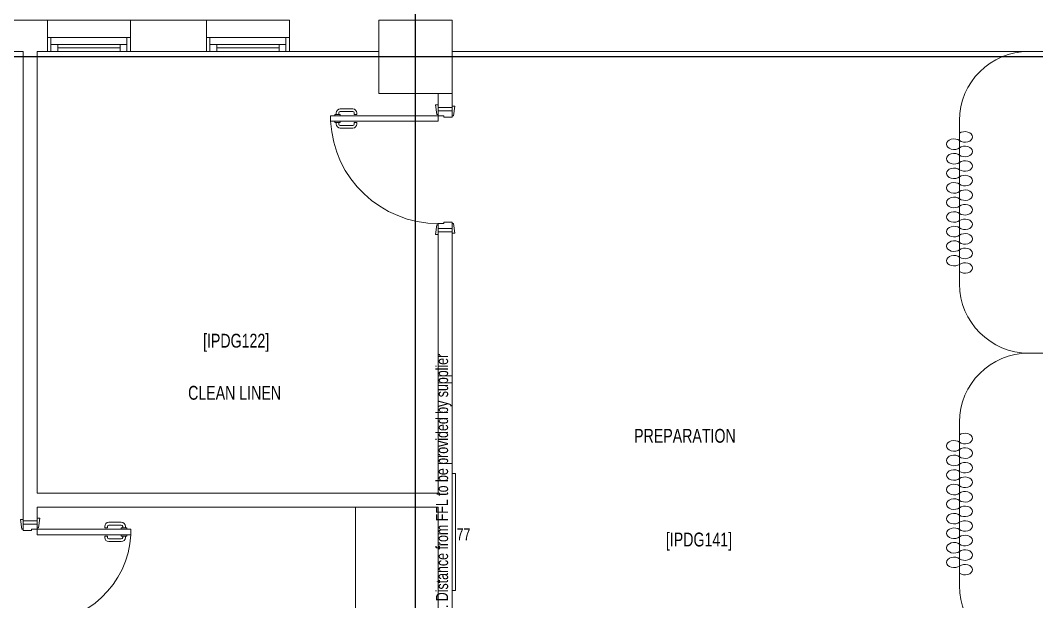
# Model space of a CAD drawing. Header units: metres. Extents: x -18745 to 220762, y -1579758 to -1356048.
# Drawn here: x 119905 to 127256, y -1401027 to -1396823 of the extents above; entities that cross this region are included whole.
import ezdxf

# ---------------------------------------------------------------- set-up
doc = ezdxf.new("R2010")
doc.units = ezdxf.units.M
doc.layers.get('0').update_dxf_attribs({"lineweight": 0})
for name, color, linetype, lineweight in [('A-100 - Copy$0$72_EGR_BASE_TEXT', 8, 'Continuous', 0), ('A-100 - Copy$0$Aluminum', 8, 'Continuous', 0), ('A-100 - Copy$0$Medical Equipment and Furniture', 8, 'Continuous', 0), ('A-100 - Copy$0$Medical Equipment and Furniture1', 8, 'Continuous', 5), ('A-100 - Copy$0$Proj', 8, 'Continuous', 0), ('A-100 - Copy$0$Structure', 8, 'Continuous', 9), ('A-100 - Copy$0$Walls', 8, 'Continuous', 0), ('A-100 - Copy$0$Wooden Joinery', 8, 'Continuous', 0)]:
    doc.layers.add(name, color=color, linetype=linetype, lineweight=lineweight)
doc.layers.add('A-100 - Copy$0$axes', color=8, linetype='Continuous')
doc.styles.add('A-100 - Copy$0$X3G_ENTITY_257CFD', font='swisscl.ttf', dxfattribs={"height": 200})
doc.styles.add('A-100 - Copy$0$X3G_ENTITY_2587EA', font='swisscl.ttf', dxfattribs={"height": 200})

# ---------------------------------------------------------------- blocks, each defined once
blk = doc.blocks.new('A-100 - Copy$0$4 STORAGE SHELVES - STAINLESS STEEL - 110X60x180')
at = {"layer": 'A-100 - Copy$0$Medical Equipment and Furniture1'}
blk.add_lwpolyline([(285.5706, -199.093), (286.6706, -199.093), (286.6706, -198.493), (285.5706, -198.493)], close=True, dxfattribs=at)
blk = doc.blocks.new('A-100 - Copy$0$CURTAIN')
for centre, start, end in [((-0.3386, 0.0395), 313.56836, 226.43164), ((-0.1881, 0.0395), 313.56836, 226.43164), ((-0.0376, 0.0395), 313.56836, 226.43164), ((0.1129, 0.0395), 313.56836, 226.43164), ((0.2633, 0.0395), 313.56836, 226.43164), ((0.4138, 0.0395), 313.56836, 226.43164), ((0.5643, 0.0395), 313.56836, 226.43164), ((0.7148, 0.0395), 313.56836, 226.43164), ((0.8653, 0.0395), 313.56836, 226.43164), ((0.0376, -0.0395), 133.56836, 46.43164), ((0.1881, -0.0395), 133.56836, 46.43164), ((0.3386, -0.0395), 133.56836, 46.43164), ((0.4891, -0.0395), 133.56836, 46.43164), ((0.6396, -0.0395), 133.56836, 46.43164), ((0.79, -0.0395), 133.56836, 46.43164), ((0.9405, -0.0395), 133.56836, 46.43164), ((-0.4138, -0.0395), 133.56836, 46.43164), ((-0.2633, -0.0395), 133.56836, 46.43164), ((-0.1129, -0.0395), 133.56836, 46.43164)]:
    blk.add_arc(centre, 0.0546, start, end)
blk = doc.blocks.new('A-100 - Copy$0$A$C72370EFE')
at = {"layer": 'A-100 - Copy$0$Wooden Joinery'}
for p, q in [((-0.05, -0.07), (-0.05, -0.16)), ((-0.03, -0.07), (-0.03, -0.16)), ((-0.01, -0.04), (-0.02, -0.04)), ((-0.01, -0.06), (-0.02, -0.06)), ((-0.01, -0.03), (-0.01, -0.07)), ((0, -0.03), (-0.01, -0.03)), ((0, -0.07), (-0.01, -0.07)), ((0.04, -0.03), (0.05, -0.03)), ((0.04, -0.07), (0.05, -0.07)), ((0.05, -0.03), (0.05, -0.07)), ((0.05, -0.04), (0.06, -0.04)), ((0.05, -0.06), (0.06, -0.06)), ((0.07, -0.07), (0.07, -0.16)), ((0.09, -0.07), (0.09, -0.16)), ((-0.01, -0.17), (-0.02, -0.17)), ((-0.01, -0.19), (-0.02, -0.19)), ((-0.01, -0.17), (-0.01, -0.19)), ((0.05, -0.17), (0.06, -0.17)), ((0.05, -0.17), (0.05, -0.19)), ((0.05, -0.19), (0.06, -0.19))]:
    blk.add_line(p, q, dxfattribs=at)
for centre, radius, start, end in [((-0.02, -0.07), 0.03, 90, 180), ((-0.02, -0.07), 0.01, 90, 180), ((0.06, -0.07), 0.03, 0, 90), ((0.06, -0.07), 0.01, 0, 90), ((-0.02, -0.16), 0.03, 180, 270), ((-0.02, -0.16), 0.01, 180, 270), ((0.06, -0.16), 0.01, 270, 0), ((0.06, -0.16), 0.03, 270, 0)]:
    blk.add_arc(centre, radius, start, end, dxfattribs=at)
blk = doc.blocks.new('A-100 - Copy$0$A$C41DF7AD3')
at = {"layer": 'A-100 - Copy$0$Wooden Joinery', "elevation": 0}
for points in [[(820, 780), (820, 1559), (860, 1559), (860, 780)], [(70, 780), (70, 790), (0, 800), (0, 780)], [(870, 780), (870, 790), (940, 800), (940, 780)], [(80, 680), (80, 670), (10, 660), (10, 680)], [(860, 680), (860, 670), (930, 660), (930, 680)]]:
    blk.add_lwpolyline(points, close=True, dxfattribs=at)
for points in [[(45, 780), (45, 680), (20, 680), (20, 780), (45, 780)], [(45, 780), (80, 780), (80, 740), (90, 740), (90, 680), (45, 680), (45, 780)], [(895, 780), (860, 780), (860, 740), (850, 740), (850, 680), (895, 680), (895, 780)], [(895, 780), (895, 680), (920, 680), (920, 780), (895, 780)]]:
    blk.add_lwpolyline(points, dxfattribs=at)
at = {"layer": 'A-100 - Copy$0$Wooden Joinery'}
blk.add_arc((860, 780, 0), 780, 92.9397, 180, dxfattribs=at)
at = {"layer": 'A-100 - Copy$0$Wooden Joinery', "xscale": 999.9999999998856, "yscale": 999.9999999998856, "zscale": 999.9999999998856}
blk.add_blockref('A-100 - Copy$0$A$C72370EFE', (820, 1559, 0), dxfattribs=at)
blk = doc.blocks.new('A-100 - Copy')
at = {"layer": 'A-100 - Copy$0$Aluminum'}
for p, q in [((120701.2, -1396947.7, -4.8), (120101.2, -1396947.7, -4.8)), ((120126.2, -1396947.7, -4.8), (120126.2, -1397047.7, -4.8)), ((120676.2, -1396997.7, -4.8), (120126.2, -1396997.7, -4.8)), ((120176.2, -1396997.7, -4.8), (120176.2, -1397047.7, -4.8)), ((120626.2, -1396997.7, -4.8), (120626.2, -1397047.7, -4.8)), ((120676.2, -1396947.7, -4.8), (120676.2, -1397047.7, -4.8)), ((121851.2, -1396947.7, -4.8), (121251.2, -1396947.7, -4.8)), ((121276.2, -1396947.7, -4.8), (121276.2, -1397047.7, -4.8)), ((121826.2, -1396997.7, -4.8), (121276.2, -1396997.7, -4.8)), ((121326.2, -1396997.7, -4.8), (121326.2, -1397047.7, -4.8)), ((121776.2, -1396997.7, -4.8), (121776.2, -1397047.7, -4.8)), ((121826.2, -1396947.7, -4.8), (121826.2, -1397047.7, -4.8)), ((120701.2, -1397047.7, -4.8), (120101.2, -1397047.7, -4.8)), ((120176.2, -1397022.7, -4.8), (120626.2, -1397022.7, -4.8)), ((121851.2, -1397047.7, -4.8), (121251.2, -1397047.7, -4.8)), ((121326.2, -1397022.7, -4.8), (121776.2, -1397022.7, -4.8))]:
    blk.add_line(p, q, dxfattribs=at)
at = {"layer": 'A-100 - Copy$0$axes'}
for p, q in [((122763.3, -1477297.4, 0), (122763.3, -1387547.7, 0)), ((178940.3, -1397087.7, 0), (95650.8, -1397087.7, 0))]:
    blk.add_line(p, q, dxfattribs=at)
at = {"layer": 'A-100 - Copy$0$Medical Equipment and Furniture'}
for p, q in [((126698.3, -1398729.5, 0), (126698.3, -1397547.7, 0)), ((127198.3, -1399229.5, 0), (129698.3, -1399229.5, 0)), ((126698.3, -1400911.2, 0), (126698.3, -1399729.4, 0))]:
    blk.add_line(p, q, dxfattribs=at)
at = {"layer": 'A-100 - Copy$0$Medical Equipment and Furniture', "elevation": 0}
blk.add_lwpolyline([(123028.3, -1400101), (123028.3, -1400946), (123053.3, -1400946), (123053.3, -1400101), (123028.3, -1400101)], dxfattribs=at)
at = {"layer": 'A-100 - Copy$0$Medical Equipment and Furniture'}
for centre, start, end in [((127198.3, -1397547.7, 0), 90, 180), ((127198.3, -1398729.5, 0), 180, 270), ((127198.3, -1399729.4, 0), 90, 180), ((127198.3, -1400911.2, 0), 180, 270)]:
    blk.add_arc(centre, 500, start, end, dxfattribs=at)
at = {"layer": 'A-100 - Copy$0$Proj'}
for p, q in [((120101.2, -1396822.7, -2.4), (120701.2, -1396822.7, -2.4)), ((121251.2, -1396822.7, -2.4), (121851.2, -1396822.7, -2.4))]:
    blk.add_line(p, q, dxfattribs=at)
at = {"layer": 'A-100 - Copy$0$Structure', "elevation": 0}
blk.add_lwpolyline([(122498.3, -1397352.7), (123028.3, -1397352.7), (123028.3, -1396822.7), (122498.3, -1396822.7)], close=True, dxfattribs=at)
at = {"layer": 'A-100 - Copy$0$Walls'}
for p, q in [((120101.2, -1396822.7, -4.7), (118827.1, -1396822.7, -7.2)), ((120101.2, -1397047.7, -2.4), (120101.2, -1396822.7, -2.4)), ((120701.2, -1397047.7, -2.4), (120701.2, -1396822.7, -2.4)), ((121251.2, -1396822.7, -2.4), (120701.2, -1396822.7, -2.4)), ((121251.2, -1397047.7, -2.4), (121251.2, -1396822.7, -2.4)), ((121851.2, -1397047.7, -2.4), (121851.2, -1396822.7, -2.4)), ((118827.1, -1397047.7, -7.2), (119926.6, -1397047.7, -2.6)), ((119926.6, -1400442.7, -2.4), (119926.6, -1397047.7, -2.4)), ((120026.6, -1400242.7, -2.4), (120026.6, -1397047.7, -2.4)), ((120026.6, -1397047.7, -0.9), (120101.2, -1397047.7, -0.9)), ((120701.2, -1397047.7, -0.6), (121251.2, -1397047.7, -0.4)), ((121851.2, -1397047.7, -0.2), (122498.3, -1397047.7, 0)), ((123028.3, -1397047.7, 0), (129698.3, -1397047.7, 0)), ((122928.3, -1397352.7, 0), (122928.3, -1397452.7, 0)), ((123028.3, -1397352.7, 0), (123028.3, -1397452.7, 0)), ((122928.3, -1397452.7, 0), (123028.3, -1397452.7, 0)), ((122928.3, -1398352.7, 0), (123028.3, -1398352.7, 0)), ((122928.3, -1398352.7, 0), (122928.3, -1400242.7, -2.4)), ((123028.3, -1398352.7, 0), (123028.3, -1403552.7, 0)), ((120026.6, -1400242.7, -2.4), (122928.3, -1400242.7, -2.4)), ((120026.6, -1400342.7, -2.4), (122928.3, -1400342.7, -2.4)), ((120026.6, -1400442.7, -2.4), (120026.6, -1400342.7, -2.4)), ((122928.3, -1400342.7, -2.4), (122928.3, -1403452.7, 0)), ((120026.6, -1400442.7, -2.4), (119926.6, -1400442.7, -2.4))]:
    blk.add_line(p, q, dxfattribs=at)
at = {"layer": 'A-100 - Copy$0$Wooden Joinery'}
blk.add_line((119926.6, -1400342.7, -2.4), (119926.6, -1400242.7, -2.4), dxfattribs=at)
at = {"layer": 'A-100 - Copy$0$Wooden Joinery', "elevation": -2.4}
for points in [[(119926.6, -1400502.7), (119916.6, -1400502.7), (119906.6, -1400432.7), (119926.6, -1400432.7)], [(120026.6, -1400492.7), (120036.6, -1400492.7), (120046.6, -1400422.7), (120026.6, -1400422.7)], [(120026.6, -1400542.7), (120705.4, -1400542.7), (120705.4, -1400502.7), (120026.6, -1400502.7)]]:
    blk.add_lwpolyline(points, close=True, dxfattribs=at)
for points in [[(120026.6, -1400467.7), (119926.6, -1400467.7), (119926.6, -1400442.7), (120026.6, -1400442.7), (120026.6, -1400467.7)], [(120026.6, -1400467.7), (120026.6, -1400502.7), (119986.6, -1400502.7), (119986.6, -1400512.7), (119926.6, -1400512.7), (119926.6, -1400467.7), (120026.6, -1400467.7)]]:
    blk.add_lwpolyline(points, dxfattribs=at)
at = {"layer": 'A-100 - Copy$0$Wooden Joinery'}
blk.add_arc((120026.6, -1400502.7, -2.4), 680, 270, 356.62752, dxfattribs=at)
at = {"layer": 'A-100 - Copy$0$Medical Equipment and Furniture', "extrusion": (-1.26698e-09, -6.38299e-11, -1), "xscale": 699.9999999767341, "yscale": 1000.000000000001, "zscale": 1000, "rotation": 269.985929888151}
for p in [(-126698.3, -1397955.5, 0), (-126698.3, -1400137.2, 0)]:
    blk.add_blockref('A-100 - Copy$0$CURTAIN', p, dxfattribs=at)
at = {"layer": 'A-100 - Copy$0$Medical Equipment and Furniture', "xscale": 1000, "yscale": 1000, "zscale": 1000, "rotation": 270}
blk.add_blockref('A-100 - Copy$0$4 STORAGE SHELVES - STAINLESS STEEL - 110X60x180', (321421.3, -1114772, -2.4), dxfattribs=at)
at = {"layer": 'A-100 - Copy$0$Wooden Joinery', "rotation": 90}
blk.add_blockref('A-100 - Copy$0$A$C41DF7AD3', (123708.3, -1398372.7, 0), dxfattribs=at)
at = {"layer": 'A-100 - Copy$0$Wooden Joinery', "xscale": -999.9999999998856, "yscale": 999.9999999998856, "zscale": 999.9999999998856, "rotation": 270}
blk.add_blockref('A-100 - Copy$0$A$C72370EFE', (120705.4, -1400542.7, -2.4), dxfattribs=at)
at = {"layer": 'A-100 - Copy$0$72_EGR_BASE_TEXT', "char_height": 100, "attachment_point": 2, "style": 'A-100 - Copy$0$X3G_ENTITY_2587EA'}
for s, insert in [('[IPDG122]', (121465.8, -1399089.8)), ('CLEAN LINEN', (121454.8, -1399466.5)), ('PREPARATION', (124712.1, -1399777.6)), ('[IPDG141]', (124813.8, -1400527.6))]:
    blk.add_mtext(s, dxfattribs=dict(at, insert=insert))
at = {"layer": 'A-100 - Copy$0$Medical Equipment and Furniture', "insert": (122911.4, -1400525.5, -2.4), "char_height": 87.473, "width": 3260.537, "attachment_point": 2, "rotation": 90, "style": 'A-100 - Copy$0$X3G_ENTITY_257CFD'}
blk.add_mtext('77 is wall mounted. Distance from FFL to be provided by supplier', dxfattribs=at)
at = {"layer": 'A-100 - Copy$0$Medical Equipment and Furniture', "insert": (123110.6, -1400496.6, 0), "char_height": 87.47, "attachment_point": 2, "style": 'A-100 - Copy$0$X3G_ENTITY_257CFD'}
blk.add_mtext('77', dxfattribs=at)

msp = doc.modelspace()

# ---------------------------------------------------------------- block references
msp.add_blockref('A-100 - Copy', (0, 0))

doc.saveas('drawing.dxf')
